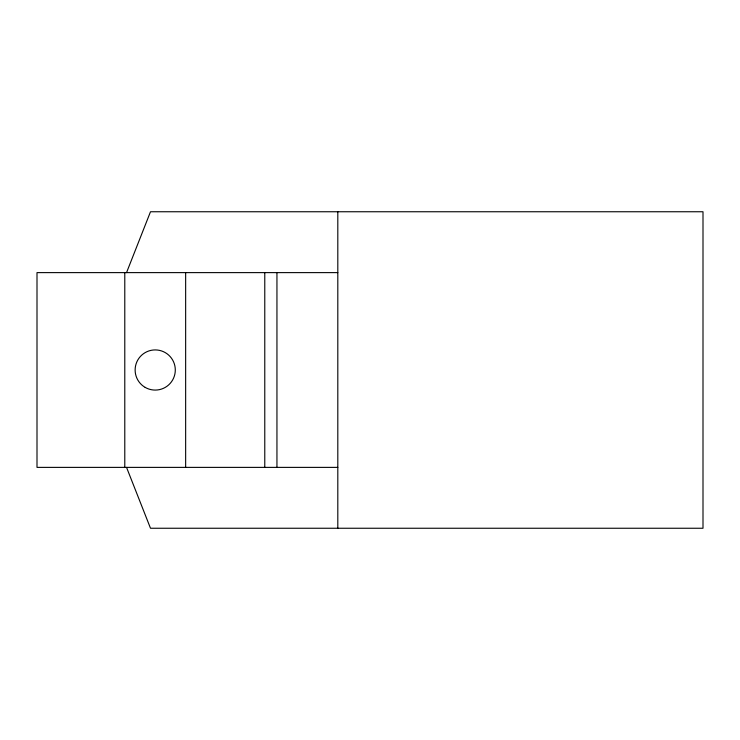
<?xml version="1.0" encoding="UTF-8"?>
<svg xmlns="http://www.w3.org/2000/svg" width="740" height="740" viewBox="0 0 740 740"><rect width="100%" height="100%" fill="white"/><g stroke="black" fill="none" stroke-linecap="round" stroke-linejoin="round"><path stroke-width="1.11" d="M126.54 272.616L150.498 211.751L703 211.751L703 528.249L150.498 528.249L126.54 467.384M337.81 272.616L37 272.616L37 467.384L337.81 467.384M337.81 211.751L337.81 528.249M276.945 272.616L276.945 467.384M264.772 272.616L264.772 467.384M185.648 272.616L185.648 467.384M124.783 272.616L124.783 467.384M145.169 387.39A20.082 20.082 0 0 0 175.297 370A20.082 20.082 0 0 0 145.169 352.61A20.082 20.082 0 0 0 145.169 387.39"/></g></svg>
